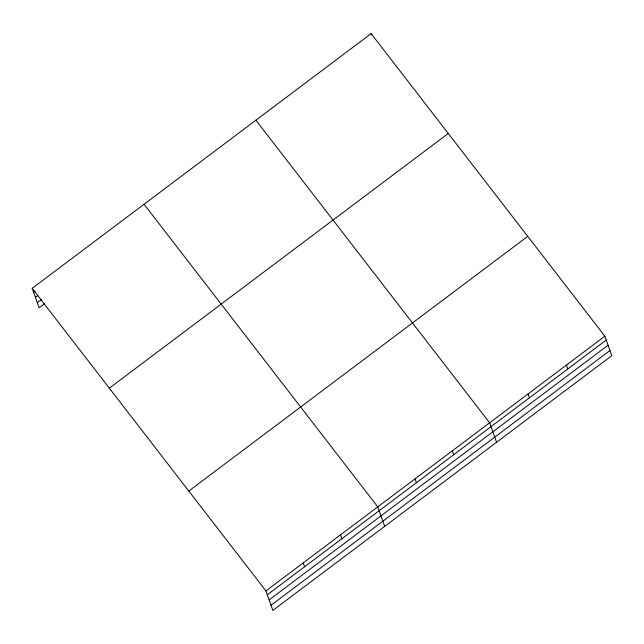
<?xml version="1.0" encoding="UTF-8"?>
<svg xmlns="http://www.w3.org/2000/svg" width="644" height="644" viewBox="0 0 644 644"><rect width="100%" height="100%" fill="white"/><g stroke="black" fill="none" stroke-linecap="round" stroke-linejoin="round"><path stroke-width="0.97" d="M32.2 288.319L371.137 33.609L604.861 336.208L611.8 355.681L272.863 610.391L265.932 590.918L32.2 288.319L39.139 307.792L44.686 303.622M33.577 292.175L35.162 290.983M35.412 297.327L37.787 295.54M37.304 302.64L41.264 299.661M109.327 388.171L448.264 133.469M188.797 491.058L527.734 236.348M265.932 590.918L604.861 336.208M267.308 594.774L606.237 340.072M269.136 599.926L608.073 345.224M271.027 605.239L609.965 350.529M255.901 120.211L489.625 422.81L496.564 442.283M144.047 204.261L377.778 506.86L384.709 526.341M566.454 365.076L567.831 368.94M528.04 393.943L529.416 397.807M371.137 33.609L371.685 35.154M452.346 450.824L453.722 454.688M415.058 478.846L416.435 482.71M340.491 534.882L341.867 538.746M303.211 562.896L304.588 566.76"/></g></svg>
